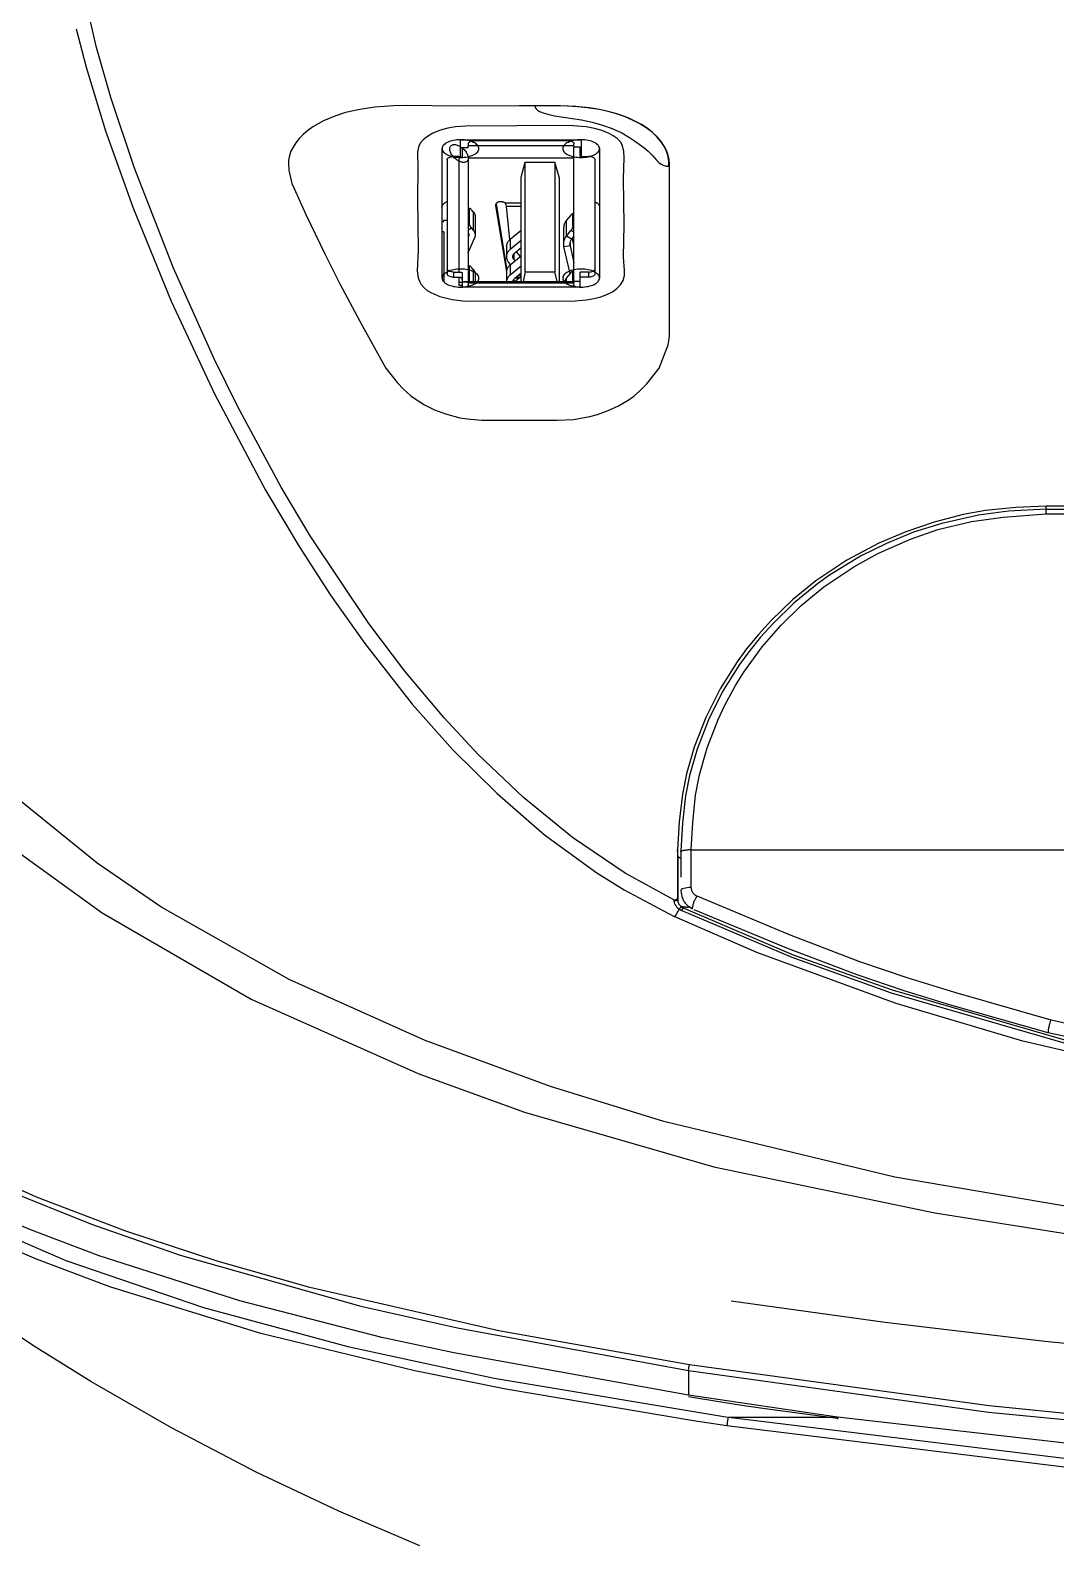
# Model space of a CAD drawing. Header units: inches. Extents: x 5931 to 10048, y 0 to 3185.
# Drawn here: x 7215.865 to 7217.817, y 923.788 to 926.669 of the extents above; entities that cross this region are included whole.
import ezdxf

# ---------------------------------------------------------------- set-up
doc = ezdxf.new("R2010")
doc.units = ezdxf.units.IN
doc.header["$LTSCALE"] = 48
doc.header["$MEASUREMENT"] = 0
doc.linetypes.add('DASHDOT2', pattern=[0.5, 0.25, -0.125, 0, -0.125])
for name, color, linetype in [('A-Eqpm-NIC', 8, 'DASHDOT2'), ('A-Flor-Case-Full Height', 8, 'Continuous'), ('A-Flor-Pattern', 8, 'Continuous')]:
    doc.layers.add(name, color=color, linetype=linetype)

# ---------------------------------------------------------------- blocks, each defined once
blk = doc.blocks.new('Precor_r815')
for p, q in [((4.9146, 23.6366), (4.9144, 23.6034)), ((5.1446, 23.6366), (4.9146, 23.6366)), ((5.1448, 23.6032), (5.1446, 23.6366)), ((4.8796, 23.6191), (4.8796, 23.3627)), ((4.9165, 23.6034), (4.9165, 23.6216)), ((4.9165, 23.6216), (4.9283, 23.6216)), ((4.9283, 23.6246), (4.9283, 23.6286)), ((4.9283, 23.6246), (4.9283, 23.6216)), ((4.9283, 23.6246), (5.1298, 23.6246)), ((4.9283, 23.3565), (4.9283, 23.6216)), ((4.9401, 23.6347), (5.118, 23.6347)), ((5.1298, 23.6286), (5.1298, 23.6246)), ((5.1298, 23.6207), (5.1298, 23.6246)), ((5.1298, 23.6207), (5.1416, 23.6207)), ((5.1416, 23.6207), (5.1416, 23.6025)), ((5.1796, 23.3627), (5.1796, 23.6191)), ((4.8881, 23.3808), (4.8881, 23.5973)), ((4.9165, 23.6034), (4.8999, 23.6034)), ((4.9283, 23.6003), (5.1298, 23.6003)), ((4.9566, 23.5622), (4.9645, 23.5919)), ((4.9645, 23.5919), (4.9645, 23.3754)), ((5.0212, 23.5919), (4.9645, 23.5919)), ((5.029, 23.5622), (5.0212, 23.5919)), ((5.0212, 23.3754), (5.0212, 23.5919)), ((5.1298, 23.6003), (5.1298, 23.356)), ((5.1476, 23.6034), (5.1476, 23.3747)), ((5.1476, 23.6034), (5.1582, 23.6034)), ((5.17, 23.5973), (5.17, 23.3808)), ((4.9566, 23.5622), (4.9566, 23.356)), ((5.029, 23.356), (5.029, 23.5622)), ((5.0595, 23.5115), (5.029, 23.5115)), ((5.0577, 23.5053), (5.029, 23.5053)), ((5.0577, 23.5053), (5.0512, 23.4382)), ((5.0766, 23.5098), (5.0562, 23.3787)), ((5.0566, 23.3754), (5.0771, 23.5065)), ((5.0693, 23.5142), (5.0658, 23.5142)), ((5.0771, 23.5083), (5.0771, 23.5065)), ((5.1203, 23.4941), (5.1235, 23.498)), ((5.1203, 23.4941), (5.1203, 23.4577)), ((5.128, 23.4995), (5.128, 23.4711)), ((5.128, 23.4995), (5.1298, 23.4984)), ((4.9283, 23.4877), (4.9302, 23.4888)), ((4.9302, 23.466), (4.9283, 23.4649)), ((4.9302, 23.466), (4.9302, 23.4888)), ((4.9343, 23.4876), (4.9427, 23.4774)), ((4.9427, 23.4455), (4.9427, 23.4774)), ((5.029, 23.4574), (5.029, 23.488)), ((5.1298, 23.4701), (5.128, 23.4711)), ((5.1767, 23.4777), (5.17, 23.4777)), ((5.1767, 23.4747), (5.1767, 23.4777)), ((5.1796, 23.4747), (5.1767, 23.4747)), ((4.9283, 23.4533), (4.9343, 23.4567)), ((4.9283, 23.446), (4.9328, 23.4399)), ((4.9283, 23.4288), (4.9314, 23.4418)), ((4.9328, 23.4399), (4.9427, 23.4455)), ((4.9427, 23.4455), (4.9343, 23.4567)), ((5.0497, 23.4397), (5.029, 23.4574)), ((5.029, 23.4068), (5.029, 23.4374)), ((5.029, 23.4371), (5.0497, 23.4194)), ((5.0497, 23.4397), (5.0497, 23.4194)), ((5.118, 23.4422), (5.1294, 23.4154)), ((5.1235, 23.4616), (5.1203, 23.4577)), ((5.1235, 23.4616), (5.1298, 23.4578)), ((5.1291, 23.4457), (5.1291, 23.4503)), ((5.1291, 23.4457), (5.1298, 23.4439)), ((5.1767, 23.4544), (5.1796, 23.4544)), ((5.1767, 23.4544), (5.1767, 23.3556)), ((4.9358, 23.4266), (4.9283, 23.3932)), ((4.9356, 23.372), (4.9473, 23.4247)), ((4.9358, 23.4321), (4.9358, 23.4266)), ((4.9358, 23.4266), (4.9473, 23.4247)), ((5.029, 23.4228), (5.0413, 23.4123)), ((5.029, 23.4068), (5.029, 23.4228)), ((5.0497, 23.3891), (5.029, 23.4068)), ((5.0386, 23.4146), (5.0309, 23.4052)), ((5.0427, 23.4109), (5.0427, 23.3993)), ((4.8881, 23.3707), (4.8881, 23.3808)), ((5.029, 23.3663), (5.029, 23.397)), ((5.029, 23.3865), (5.0497, 23.3688)), ((5.0427, 23.3993), (5.0407, 23.3968)), ((5.0491, 23.3895), (5.0523, 23.3935)), ((5.0497, 23.3891), (5.0497, 23.3688)), ((5.1203, 23.38), (5.1235, 23.3839)), ((5.1203, 23.38), (5.1203, 23.356)), ((5.128, 23.3854), (5.128, 23.357)), ((5.128, 23.3854), (5.1298, 23.3843)), ((5.17, 23.3808), (5.17, 23.3707)), ((4.8999, 23.3747), (4.9165, 23.3747)), ((4.8999, 23.3646), (4.8999, 23.3747)), ((4.8999, 23.3646), (4.9165, 23.3646)), ((4.9165, 23.3565), (4.9165, 23.3747)), ((4.9165, 23.3449), (4.9165, 23.3565)), ((4.9283, 23.3565), (4.9165, 23.3565)), ((4.9283, 23.3736), (4.9302, 23.3747)), ((4.9283, 23.3565), (4.9283, 23.3556)), ((4.9283, 23.3556), (4.9283, 23.3535)), ((4.9283, 23.3494), (4.9283, 23.3535)), ((5.1298, 23.3535), (4.9283, 23.3535)), ((4.9283, 23.3494), (4.9283, 23.3449)), ((4.9302, 23.356), (4.9302, 23.3747)), ((4.9343, 23.3735), (4.9427, 23.3633)), ((4.9427, 23.356), (4.9427, 23.3633)), ((4.9604, 23.356), (4.9645, 23.3754)), ((5.0212, 23.3754), (4.9645, 23.3754)), ((5.0212, 23.3754), (5.0252, 23.356)), ((5.029, 23.3722), (5.0413, 23.3617)), ((5.029, 23.3663), (5.029, 23.3722)), ((5.0411, 23.356), (5.029, 23.3663)), ((5.0297, 23.3657), (5.0325, 23.3692)), ((5.0384, 23.3642), (5.0315, 23.3642)), ((5.0386, 23.364), (5.0358, 23.3605)), ((5.0427, 23.3603), (5.0427, 23.356)), ((5.1298, 23.356), (5.128, 23.357)), ((5.1416, 23.3556), (5.1298, 23.3556)), ((5.1298, 23.3535), (5.1298, 23.3556)), ((5.1298, 23.3535), (5.1298, 23.3494)), ((5.1298, 23.3449), (5.1298, 23.3494)), ((5.1416, 23.3738), (5.1416, 23.3556)), ((5.1416, 23.3556), (5.1416, 23.3449)), ((5.1416, 23.3539), (5.1472, 23.3539)), ((5.1416, 23.3482), (5.1416, 23.3487)), ((5.1416, 23.3482), (5.1472, 23.3482)), ((5.1472, 23.3482), (5.1472, 23.3646)), ((5.1582, 23.3747), (5.1476, 23.3747)), ((5.1582, 23.3646), (5.1476, 23.3646)), ((5.1582, 23.3747), (5.1582, 23.3646)), ((4.9146, 23.3449), (5.1446, 23.3449)), ((4.0278, 22.8957), (-4.0278, 22.8957)), ((0, 22.9114), (4.0278, 22.9114)), ((4.0278, 22.9052), (4.0278, 22.9114)), ((4.0278, 22.8957), (4.0278, 22.9052)), ((3.8965, 22.2303), (4.7045, 22.2303)), ((4.6337, 21.1071), (4.4238, 21.1071))]:
    blk.add_line(p, q)
for points in [[(2.2398, 21.3683), (2.7112, 21.39), (3.4167, 21.4464), (3.868, 21.503), (4.3165, 21.5826), (4.7571, 21.6929), (4.9728, 21.7618), (5.2122, 21.8529), (5.4712, 21.9739), (5.716, 22.1179), (5.8375, 22.2042), (6.0224, 22.3603), (6.1883, 22.5316), (6.3674, 22.7653), (6.4857, 22.9624), (6.5808, 23.158), (6.6547, 23.3416), (6.7469, 23.6281), (6.8126, 23.9071)], [(4.738, 22.1316), (4.8304, 22.1843), (4.9313, 22.2553), (5.0247, 22.3345), (5.1111, 22.4197), (5.1761, 22.4921), (5.2506, 22.5842), (5.3194, 22.6786), (5.4312, 22.8524), (5.4865, 22.9487), (5.5701, 23.1094), (5.6144, 23.2026), (5.6918, 23.3821), (5.7662, 23.5806), (5.8113, 23.7201), (5.8385, 23.819), (5.8539, 23.8882)], [(6.9728, 23.8504), (6.9374, 23.7188), (6.8324, 23.4275), (6.6991, 23.1403), (6.6162, 22.9866), (6.496, 22.7908), (6.2988, 22.5292), (6.109, 22.3313), (5.9845, 22.2232), (5.8279, 22.106), (5.5438, 21.9348), (5.2239, 21.787), (5.0226, 21.7113), (4.6615, 21.6033), (4.2401, 21.5117), (3.9874, 21.47), (3.446, 21.4071), (2.9517, 21.3718), (2.2403, 21.3462)], [(5.8775, 23.8564), (5.8587, 23.7804), (5.8214, 23.6545), (5.7695, 23.5034), (5.6963, 23.3169), (5.614, 23.1334), (5.5163, 22.9427), (5.4524, 22.8312), (5.3923, 22.7348), (5.3273, 22.6393), (5.2365, 22.5192), (5.159, 22.4286), (5.075, 22.3419), (4.9842, 22.2606), (4.8846, 22.1852), (4.8328, 22.1515), (4.7374, 22.0988)], [(4.7459, 23.5367), (4.746, 23.5873), (4.747, 23.5983), (4.7481, 23.6035), (4.7513, 23.6138), (4.756, 23.6238), (4.7622, 23.6334), (4.7697, 23.6425), (4.7785, 23.6512), (4.7886, 23.6593), (4.7998, 23.6668), (4.812, 23.6735), (4.8252, 23.6797), (4.8392, 23.6852), (4.8536, 23.6898), (4.8682, 23.6937), (4.8833, 23.697), (4.8988, 23.6995), (4.9245, 23.7022), (4.954, 23.7035), (5.0029, 23.7035)], [(5.0029, 23.7035), (5.0326, 23.7035)], [(5.0326, 23.7035), (5.1516, 23.7032), (5.2465, 23.7042), (5.2724, 23.7036), (5.3082, 23.7009), (5.3367, 23.6967), (5.3637, 23.6903), (5.384, 23.6836), (5.406, 23.674), (5.4263, 23.6621), (5.4359, 23.655), (5.4446, 23.6472), (5.4523, 23.6389), (5.4589, 23.6303), (5.4639, 23.6222), (5.4679, 23.6139), (5.4707, 23.6054), (5.4724, 23.5957), (5.4727, 23.5893), (5.4717, 23.5764), (5.466, 23.5502)], [(4.9401, 23.6347), (4.9378, 23.6346), (4.9356, 23.6343), (4.9335, 23.6337), (4.9317, 23.6329), (4.9303, 23.632), (4.9292, 23.631), (4.9285, 23.6298), (4.9283, 23.6286)], [(5.1298, 23.6286), (5.1296, 23.6298), (5.1289, 23.631), (5.1278, 23.632), (5.1264, 23.6329), (5.1246, 23.6337), (5.1225, 23.6343), (5.1203, 23.6346), (5.118, 23.6347)], [(4.8881, 23.5973), (4.8883, 23.5985), (4.889, 23.5996), (4.8901, 23.6007), (4.8916, 23.6016), (4.8934, 23.6023), (4.8954, 23.6029), (4.8976, 23.6032), (4.8999, 23.6034)], [(5.17, 23.5973), (5.1698, 23.5985), (5.1691, 23.5996), (5.168, 23.6007), (5.1665, 23.6016), (5.1647, 23.6023), (5.1627, 23.6029), (5.1605, 23.6032), (5.1582, 23.6034)], [(5.466, 23.5502), (5.4617, 23.54)], [(4.7659, 23.1844), (4.7486, 23.2308), (4.7468, 23.2426), (4.7463, 23.2484), (4.7461, 23.2514), (4.7461, 23.2528), (4.746, 23.2536), (4.746, 23.2539), (4.746, 23.2543), (4.746, 23.3686), (4.7461, 23.4778), (4.7459, 23.5367)], [(5.4617, 23.54), (5.4511, 23.5151), (5.4393, 23.4886)], [(4.8881, 23.5135), (4.886, 23.5124), (4.885, 23.5119), (4.8843, 23.5114), (4.8834, 23.5108), (4.8826, 23.5101), (4.8819, 23.5094), (4.8813, 23.5086), (4.8808, 23.5079), (4.8803, 23.5071), (4.8801, 23.5067), (4.88, 23.5063), (4.8799, 23.5059), (4.8797, 23.5054), (4.8796, 23.5047)], [(5.0579, 23.5079), (5.0577, 23.5053)], [(5.0579, 23.5079), (5.0581, 23.5085), (5.0581, 23.5088), (5.0582, 23.5092), (5.0583, 23.5095), (5.0584, 23.5097), (5.0585, 23.51), (5.0586, 23.5103), (5.0587, 23.5104), (5.059, 23.5108), (5.0592, 23.5111), (5.0595, 23.5115)], [(5.0658, 23.5142), (5.0651, 23.5141), (5.0644, 23.514), (5.0637, 23.5139), (5.0633, 23.5138), (5.063, 23.5137), (5.0625, 23.5136), (5.0622, 23.5134), (5.0619, 23.5133), (5.0616, 23.5131), (5.0613, 23.513), (5.061, 23.5128), (5.0606, 23.5125), (5.0602, 23.5121), (5.0595, 23.5115)], [(5.1235, 23.498), (5.1244, 23.499), (5.1252, 23.4998), (5.126, 23.5004), (5.1267, 23.5007), (5.1273, 23.5008), (5.1277, 23.5006), (5.1279, 23.5001), (5.128, 23.4995)], [(5.1298, 23.4993), (5.1276, 23.5007)], [(5.1802, 23.5021), (5.1799, 23.5037), (5.1794, 23.5053), (5.1792, 23.506), (5.1788, 23.5068), (5.1785, 23.5076), (5.178, 23.5083), (5.1775, 23.5091), (5.1769, 23.5098), (5.1762, 23.5105), (5.1754, 23.5112), (5.1745, 23.5119), (5.1736, 23.5125), (5.1725, 23.5131), (5.1714, 23.5136), (5.17, 23.5142)], [(4.9307, 23.49), (4.9283, 23.4886)], [(4.9302, 23.4888), (4.9303, 23.4895), (4.9306, 23.4899), (4.9309, 23.4901), (4.9314, 23.4901), (4.932, 23.4898), (4.9327, 23.4893), (4.9335, 23.4885), (4.9343, 23.4876)], [(4.9427, 23.4774), (4.944, 23.4753), (4.9447, 23.4743), (4.9453, 23.4732), (4.9459, 23.4722), (4.9464, 23.4711), (4.9468, 23.47), (4.9471, 23.469), (4.9472, 23.4681), (4.9474, 23.4673), (4.9475, 23.4664), (4.9476, 23.4646), (4.9476, 23.4628)], [(5.1168, 23.4844), (5.1168, 23.448)], [(5.4393, 23.4886), (5.4034, 23.4106), (5.3747, 23.351), (5.3323, 23.2687), (5.2869, 23.1845)], [(4.9328, 23.4399), (4.9337, 23.4384), (4.9345, 23.4368), (4.9349, 23.4361), (4.9352, 23.4353), (4.9355, 23.4345), (4.9357, 23.4337), (4.9359, 23.4329), (4.936, 23.4321), (4.9361, 23.4314), (4.9362, 23.4306), (4.9362, 23.4298), (4.9361, 23.429), (4.936, 23.4282), (4.9358, 23.4266)], [(4.9473, 23.4247), (4.9476, 23.4271), (4.9478, 23.4296), (4.9478, 23.4308), (4.9478, 23.4321), (4.9477, 23.4339), (4.9475, 23.4351), (4.9472, 23.4363), (4.9468, 23.4375), (4.9464, 23.4387), (4.946, 23.4399), (4.9454, 23.441), (4.9448, 23.4421), (4.9441, 23.4433), (4.9427, 23.4455)], [(4.9479, 23.4301), (4.9479, 23.4628)], [(5.0566, 23.4051), (5.0566, 23.4253)], [(4.8999, 23.3747), (4.8976, 23.3748), (4.8954, 23.3752), (4.8934, 23.3757), (4.8916, 23.3765), (4.8901, 23.3774), (4.889, 23.3785), (4.8883, 23.3796), (4.8881, 23.3808)], [(5.1235, 23.3839), (5.1244, 23.3849), (5.1252, 23.3857), (5.126, 23.3863), (5.1267, 23.3866), (5.1273, 23.3867), (5.1277, 23.3865), (5.1279, 23.386), (5.128, 23.3854)], [(5.1298, 23.3852), (5.1276, 23.3866)], [(5.1582, 23.3747), (5.1605, 23.3748), (5.1627, 23.3752), (5.1647, 23.3757), (5.1665, 23.3765), (5.168, 23.3774), (5.1691, 23.3785), (5.1698, 23.3796), (5.17, 23.3808)], [(4.8881, 23.3707), (4.8883, 23.3695), (4.889, 23.3683), (4.8901, 23.3673), (4.8916, 23.3664), (4.8934, 23.3656), (4.8954, 23.365), (4.8976, 23.3647), (4.8999, 23.3646)], [(4.9307, 23.3759), (4.9283, 23.3745)], [(5.1384, 23.356), (4.9283, 23.356)], [(4.9302, 23.3747), (4.9303, 23.3754), (4.9306, 23.3758), (4.9309, 23.376), (4.9314, 23.3759), (4.932, 23.3757), (4.9327, 23.3751), (4.9335, 23.3744), (4.9343, 23.3735)], [(4.9427, 23.3633), (4.9466, 23.356)], [(5.0566, 23.356), (5.0566, 23.3747)], [(5.1168, 23.3703), (5.1168, 23.356)], [(5.128, 23.357), (5.1279, 23.3561), (5.1279, 23.356)], [(5.1582, 23.3646), (5.1605, 23.3647), (5.1627, 23.365), (5.1647, 23.3656), (5.1665, 23.3664), (5.168, 23.3673), (5.1691, 23.3683), (5.1698, 23.3695), (5.17, 23.3707)], [(4.7082, 21.2111), (5.0718, 21.2781), (5.4318, 21.3641), (5.6087, 21.4162), (5.7829, 21.4755), (5.9533, 21.5428), (6.1409, 21.6307), (6.3413, 21.7441), (6.4876, 21.8427), (6.583, 21.9155), (6.7613, 22.0714), (6.9217, 22.2349), (7.0396, 22.3702), (7.1881, 22.5632), (7.2804, 22.701), (7.4025, 22.9118), (7.5067, 23.126), (7.5256, 23.1885)], [(7.5288, 23.1758), (7.4823, 23.0565), (7.4421, 22.9708), (7.3131, 22.734), (7.1936, 22.5505), (7.1118, 22.4402), (6.9752, 22.2749), (6.8201, 22.11), (6.647, 21.9512), (6.4567, 21.8049), (6.3268, 21.7208), (6.1731, 21.635), (6.013, 21.5579), (5.8482, 21.4893), (5.6792, 21.4284), (5.3344, 21.3271), (5.1504, 21.284), (4.7098, 21.1999)], [(5.2869, 23.1845), (5.2656, 23.1559), (5.2536, 23.1425), (5.2396, 23.1297), (5.2314, 23.1234), (5.2134, 23.1119), (5.194, 23.102), (5.1733, 23.0938), (5.1461, 23.0863), (5.132, 23.0838), (5.104, 23.0816), (4.9606, 23.0811), (4.9293, 23.083), (4.8977, 23.0885), (4.8835, 23.0925), (4.8629, 23.1002), (4.8433, 23.1097), (4.8249, 23.1209), (4.8144, 23.1287), (4.8031, 23.1388), (4.7896, 23.1533), (4.7659, 23.1844)], [(4.7006, 21.1003), (5.0581, 21.1629), (5.2316, 21.199), (5.5254, 21.2732), (5.8131, 21.3656), (5.9534, 21.4201), (6.0903, 21.4808), (6.2351, 21.5549), (6.3855, 21.6446), (6.5454, 21.7564), (6.6783, 21.8642), (6.7912, 21.9678), (6.8949, 22.0728), (7.0753, 22.2788), (7.1786, 22.4143), (7.2655, 22.5425), (7.3689, 22.7158), (7.4318, 22.8345), (7.5045, 23.0019)], [(4.0278, 22.9052), (-4.0278, 22.9052)], [(4.0278, 22.9114), (4.0859, 22.9083), (4.1435, 22.9022), (4.1861, 22.8943), (4.2417, 22.8794), (4.2953, 22.8605), (4.3469, 22.8377), (4.4079, 22.804), (4.4669, 22.7631), (4.5114, 22.7256), (4.5524, 22.6848), (4.5765, 22.6572), (4.599, 22.6285), (4.6171, 22.6028), (4.6495, 22.5491), (4.6768, 22.4927), (4.6988, 22.434), (4.7135, 22.3811), (4.7214, 22.3406), (4.7275, 22.2858), (4.7306, 22.2304)], [(4.0278, 22.9051), (4.0999, 22.9014), (4.157, 22.8934), (4.2268, 22.8771), (4.2806, 22.8593), (4.3323, 22.8375), (4.3818, 22.8119), (4.4407, 22.7744), (4.464, 22.757), (4.5081, 22.7197), (4.5487, 22.679), (4.5726, 22.6516), (4.5949, 22.6229), (4.6128, 22.5974), (4.6448, 22.5441), (4.6717, 22.4881), (4.6933, 22.4298), (4.7078, 22.3775), (4.7155, 22.3375), (4.7215, 22.2833), (4.7244, 22.2287)], [(4.7045, 22.2304), (4.7019, 22.2848), (4.6964, 22.3387), (4.6887, 22.3793), (4.6741, 22.4323), (4.6534, 22.4884), (4.6412, 22.5157), (4.6203, 22.556), (4.6045, 22.5823), (4.5693, 22.6328), (4.534, 22.6749), (4.4951, 22.7142), (4.4517, 22.7511), (4.3949, 22.7909), (4.3487, 22.8174), (4.2866, 22.8459), (4.2342, 22.8646), (4.17, 22.881), (4.1096, 22.8896), (4.0278, 22.8957)], [(4.7098, 21.151), (5.1575, 21.2348), (5.2944, 21.2653), (5.5657, 21.3378), (5.8336, 21.4265), (5.9662, 21.4786), (6.096, 21.5364), (6.2636, 21.623), (6.4237, 21.7203), (6.5385, 21.8002), (6.6316, 21.8726), (6.7716, 21.9951), (6.8977, 22.1194), (7.0126, 22.2446), (7.1192, 22.3727), (7.2242, 22.5146), (7.3083, 22.6442)], [(4.7045, 22.2304), (4.7081, 22.2305), (4.7098, 22.2304), (4.7115, 22.2303), (4.714, 22.2301), (4.7155, 22.2299), (4.717, 22.2296), (4.7183, 22.2293), (4.7196, 22.229), (4.7212, 22.2285), (4.7223, 22.228), (4.7238, 22.2274), (4.7241, 22.2272), (4.7242, 22.2272), (4.7243, 22.2273), (4.7244, 22.2274), (4.7245, 22.2278), (4.7244, 22.2287)], [(4.7045, 22.2303), (4.7045, 22.2304)], [(4.7045, 22.1562), (4.7045, 22.2303)], [(4.7244, 22.2287), (4.7244, 22.1766)], [(4.7299, 22.2185), (4.7301, 22.2235), (4.7306, 22.2303)], [(4.7306, 22.2303), (4.7306, 22.2304)], [(4.7306, 22.2303), (4.7306, 22.1358)], [(5.2224, 20.8525), (5.3769, 20.9209), (5.5344, 20.9983), (5.6959, 21.0862), (5.8495, 21.178), (5.9539, 21.2452), (6.0966, 21.3438), (6.2684, 21.4731), (6.3735, 21.5584), (6.5632, 21.7254), (6.7825, 21.942), (6.9307, 22.1044), (7.0444, 22.243)], [(4.7244, 22.2139), (4.7254, 22.2141), (4.726, 22.2144), (4.7265, 22.2146), (4.727, 22.2149), (4.7275, 22.2152), (4.7279, 22.2155), (4.7282, 22.2158), (4.7285, 22.2161), (4.7288, 22.2164), (4.729, 22.2167), (4.7292, 22.217), (4.7294, 22.2173), (4.7295, 22.2176), (4.7296, 22.2179), (4.7299, 22.2185)], [(4.7299, 22.2185), (4.7299, 22.1285)], [(4.0185, 21.8937), (4.2021, 21.948), (4.2931, 21.9773), (4.3832, 22.0091), (4.5171, 22.0623), (4.6934, 22.1387)], [(4.6934, 22.1387), (4.6945, 22.1392), (4.6957, 22.1399), (4.6964, 22.1404), (4.6972, 22.141), (4.6979, 22.1416), (4.6985, 22.1422), (4.6998, 22.1435), (4.7004, 22.1443), (4.701, 22.145), (4.7015, 22.1458), (4.702, 22.1466), (4.7024, 22.1474), (4.7028, 22.1482), (4.7031, 22.1491), (4.7034, 22.1499), (4.7037, 22.1508), (4.704, 22.1526), (4.7043, 22.1544), (4.7045, 22.1562)], [(4.7244, 22.1493), (4.724, 22.1456), (4.7235, 22.142), (4.7227, 22.1384), (4.7222, 22.1367), (4.7216, 22.1349), (4.7209, 22.1332), (4.7201, 22.1316), (4.7193, 22.1299), (4.7183, 22.1284), (4.7172, 22.1268), (4.7161, 22.1253), (4.7149, 22.1239), (4.7124, 22.1212), (4.711, 22.12), (4.7096, 22.1188), (4.7081, 22.1177), (4.7066, 22.1167), (4.7043, 22.1152), (4.7021, 22.1141)], [(4.7045, 22.1562), (4.7085, 22.1561), (4.7124, 22.1557), (4.7159, 22.155), (4.719, 22.1542), (4.7215, 22.1531), (4.7232, 22.1519), (4.7243, 22.1506), (4.7244, 22.1493)], [(0, 21.56), (1.1599, 21.5667), (1.6716, 21.5788), (2.3, 21.6087), (2.9796, 21.6699), (3.3175, 21.7155), (3.6532, 21.775), (3.9851, 21.8517), (4.3208, 21.9526), (4.5097, 22.0224), (4.7195, 22.115)], [(4.7227, 22.1103), (4.5128, 22.0178), (4.3231, 21.9474), (3.9869, 21.8464), (3.6545, 21.7696), (3.3186, 21.71), (2.9803, 21.6644), (2.3005, 21.6032), (1.6718, 21.5732), (1.16, 21.5611), (0, 21.5545)], [(4.0237, 21.8681), (4.2074, 21.9222), (4.2984, 21.9513), (4.3885, 21.983), (4.5225, 22.0359), (4.6989, 22.1119)], [(4.7046, 22.1152), (4.7078, 22.1175)], [(4.7099, 22.1167), (4.7099, 22.1198)], [(4.7195, 22.115), (4.7202, 22.1154), (4.7204, 22.1155), (4.7208, 22.1158), (4.7212, 22.116), (4.7217, 22.1163), (4.7225, 22.1169), (4.7233, 22.1175)], [(4.7275, 22.1132), (4.7265, 22.1125), (4.7254, 22.1118), (4.7249, 22.1115), (4.7243, 22.1112), (4.7235, 22.1107), (4.7227, 22.1103)], [(4.7233, 22.1175), (4.7244, 22.1186), (4.7254, 22.1196), (4.7264, 22.1208), (4.7269, 22.1214), (4.7274, 22.1222), (4.7281, 22.1233), (4.7286, 22.1245), (4.7291, 22.1257), (4.7295, 22.1268), (4.7298, 22.1279), (4.73, 22.1289), (4.7302, 22.1299), (4.7304, 22.131), (4.7305, 22.1327), (4.7306, 22.134)], [(4.7275, 22.1132), (4.7269, 22.114), (4.7263, 22.1147), (4.7255, 22.1156), (4.7248, 22.1164), (4.7242, 22.117), (4.7239, 22.1172), (4.7237, 22.1174), (4.7235, 22.1175), (4.7234, 22.1175)], [(4.7379, 22.1303), (4.7377, 22.129), (4.7374, 22.1273), (4.7372, 22.1264), (4.7369, 22.1255), (4.7365, 22.1245), (4.7361, 22.1234), (4.7354, 22.122), (4.735, 22.1214), (4.7343, 22.1202), (4.7334, 22.119), (4.7325, 22.1179), (4.7313, 22.1165), (4.73, 22.1152), (4.7286, 22.114), (4.7275, 22.1132)], [(4.7374, 22.0988), (4.7371, 22.0984), (4.7363, 22.0987), (4.7352, 22.0998), (4.7339, 22.1016), (4.7324, 22.104), (4.7307, 22.1069), (4.7291, 22.11), (4.7275, 22.1132)], [(4.7304, 22.1323), (4.7306, 22.134)], [(4.7306, 22.1358), (4.7307, 22.1349), (4.7308, 22.1345), (4.7309, 22.1341), (4.731, 22.1339), (4.7312, 22.1335), (4.7314, 22.1332), (4.7317, 22.1328), (4.732, 22.1325), (4.7323, 22.1322), (4.7327, 22.132), (4.7329, 22.1318), (4.7333, 22.1316), (4.7337, 22.1314), (4.7342, 22.1313), (4.7346, 22.1311), (4.7351, 22.1311), (4.7355, 22.1311), (4.7359, 22.1311), (4.7363, 22.1311), (4.7365, 22.1312), (4.737, 22.1313), (4.738, 22.1316)], [(4.7306, 22.134), (4.7306, 22.135), (4.7306, 22.1358)], [(4.738, 22.1316), (4.7379, 22.131), (4.7379, 22.1308), (4.7379, 22.1303)], [(0, 21.5379), (1.375, 21.5485), (1.9698, 21.5682), (2.5638, 21.6058), (2.9034, 21.6387), (3.281, 21.6873), (3.7414, 21.7706), (4.0721, 21.852), (4.3141, 21.9265), (4.5797, 22.0273), (4.7374, 22.0988)], [(0, 21.5908), (0.8118, 21.5929), (1.6234, 21.6075), (2.0289, 21.624), (2.4848, 21.6531), (2.9167, 21.694), (3.3419, 21.7511), (3.6339, 21.8033), (4.0185, 21.8937)], [(4.0237, 21.869), (3.569, 21.7654), (3.2235, 21.7084), (2.9897, 21.6781), (2.5192, 21.6316), (1.8274, 21.5912), (1.2189, 21.5747), (0, 21.567)], [(6.3052, 21.6235), (6.1502, 21.5312), (5.8974, 21.4174), (5.6347, 21.3247), (5.3597, 21.2475), (5.0805, 21.1848), (4.635, 21.1071)], [(4.6283, 21.3378), (4.335, 21.2952), (4.0303, 21.258), (3.8402, 21.238), (3.6142, 21.2166)], [(0, 20.9588), (1.2599, 20.9671), (2.4118, 20.9988), (2.9871, 21.028), (3.5616, 21.0701), (4.1363, 21.1295), (4.7082, 21.2111)], [(4.7098, 21.1999), (4.1376, 21.1175), (3.5625, 21.0583), (2.9878, 21.0157), (2.4123, 20.9861), (1.2601, 20.9538), (0, 20.9452)], [(4.7098, 21.1999), (4.7092, 21.2047), (4.7082, 21.2111)], [(4.7098, 21.1999), (4.7098, 21.151)], [(4.4256, 21.1073), (4.7098, 21.151)], [(4.449, 21.108), (4.5499, 21.1217), (4.6002, 21.1292), (4.6523, 21.1376), (4.7099, 21.1478)], [(0, 20.903), (1.1095, 20.9092), (2.2547, 20.9364), (2.8269, 20.9623), (3.3988, 20.9993), (3.8897, 21.0439), (4.4256, 21.1073)], [(4.6337, 21.1071), (3.9413, 21.0193), (3.6335, 20.9889), (3.1157, 20.9509), (2.0771, 20.9036), (1.0387, 20.8823), (0, 20.8775)], [(4.4256, 21.1046), (4.449, 21.108)], [(4.4256, 21.1073), (4.4258, 21.1053), (4.4259, 21.1044), (4.4259, 21.1039), (4.4259, 21.1034), (4.4259, 21.1031), (4.4258, 21.1032)], [(4.6339, 21.1071), (4.6338, 21.1071), (4.6337, 21.1071)], [(4.635, 21.1071), (4.6344, 21.107)], [(4.6344, 21.107), (4.6354, 21.1007), (4.6361, 21.0958), (4.6364, 21.0934), (4.6366, 21.0914), (4.6367, 21.0901)], [(4.6367, 21.0901), (4.7006, 21.1003)], [(0, 20.8598), (1.0387, 20.8647), (2.0774, 20.8862), (3.1157, 20.9336), (3.6345, 20.9718), (3.9429, 21.0022), (4.6367, 21.0901)]]:
    blk.add_lwpolyline(points)
for points in [[(4.9975, 23.6949), (4.9937, 23.6926), (4.985, 23.689), (4.9755, 23.6863), (4.9654, 23.6842), (4.9137, 23.6759), (4.8933, 23.6714), (4.8738, 23.6658), (4.8555, 23.659), (4.8373, 23.6503), (4.8221, 23.641), (4.8127, 23.6345), (4.7948, 23.621), (4.7866, 23.6139), (4.7791, 23.6064), (4.77, 23.5954), (4.7663, 23.5915), (4.7617, 23.588), (4.7584, 23.5863), (4.7527, 23.5842), (4.7493, 23.584), (4.7484, 23.5845), (4.7474, 23.5864), (4.7472, 23.5921), (4.7481, 23.5991), (4.7495, 23.606), (4.7512, 23.6117), (4.7558, 23.6223), (4.7621, 23.6325), (4.77, 23.6423), (4.7794, 23.6515), (4.7904, 23.6603), (4.8028, 23.6683), (4.8164, 23.6756), (4.8309, 23.682), (4.8465, 23.6876), (4.8629, 23.6924), (4.8801, 23.6963), (4.9028, 23.7), (4.9215, 23.702), (4.9404, 23.7032), (4.9568, 23.7036), (5.0029, 23.7035), (5.0023, 23.7004), (5.0004, 23.6975)], [(4.8902, 23.3221), (4.8773, 23.3257), (4.8656, 23.3303), (4.8551, 23.3358), (4.8464, 23.3422), (4.8395, 23.3495), (4.8347, 23.3577), (4.8321, 23.3677), (4.8318, 23.378), (4.8335, 23.4041), (4.8327, 23.468), (4.8335, 23.5592), (4.8326, 23.6011), (4.8333, 23.6141), (4.8361, 23.6259), (4.8392, 23.6315), (4.8458, 23.639), (4.8533, 23.6446), (4.8623, 23.6496), (4.8769, 23.6556), (4.8891, 23.6591), (4.9047, 23.6621), (4.9379, 23.6646), (5.1351, 23.6637), (5.1539, 23.6622), (5.1691, 23.6595), (5.1827, 23.6555), (5.1972, 23.6495), (5.2096, 23.642), (5.2158, 23.6366), (5.2208, 23.6306), (5.224, 23.6247), (5.2266, 23.6127), (5.226, 23.5797), (5.2266, 23.52), (5.2253, 23.4183), (5.2272, 23.3769), (5.2255, 23.3634), (5.2231, 23.3564), (5.2194, 23.3497), (5.214, 23.3433), (5.2081, 23.3384), (5.2009, 23.3339), (5.1841, 23.3265), (5.1608, 23.3204), (5.1404, 23.3178), (5.1258, 23.3171), (5.0255, 23.3174), (4.9329, 23.3172), (4.9041, 23.3195)]]:
    blk.add_lwpolyline(points, close=True)
for centre, radius, start, end in [((5.1475, 23.583), 0.0204, 89.9493, 106.7959), ((5.0699, 23.507), 0.00721, 356.2568, 94.8773), ((5.132, 23.4843), 0.0153, 140.0458, 179.5878), ((4.9496, 23.469), 0.0196, 188.6996, 218.6976), ((5.1091, 23.4742), 0.0192, 318.7604, 350.7532), ((5.0377, 23.425), 0.0189, 0.9431, 50.6031), ((5.1317, 23.448), 0.0149, 139.7079, 202.8404), ((5.1346, 23.448), 0.00596, 142.4573, 202.877), ((5.0356, 23.4051), 0.00913, 320.226, 51.4168), ((5.0383, 23.4051), 0.0183, 320.2282, 51.4171), ((5.1239, 23.413), 0.0059, 0.0783, 23.1397), ((5.0377, 23.3744), 0.0189, 0.9431, 50.6031), ((5.132, 23.3702), 0.0153, 140.0461, 179.5875), ((4.9342, 23.3506), 0.00603, 191.2708, 250.3882), ((5.0352, 23.3542), 0.00967, 10.4817, 50.3008), ((5.0377, 23.3542), 0.019, 5.5031, 50.6725), ((5.1241, 23.3504), 0.0058, 288.2871, 350.0625), ((5.1475, 23.3543), 0.0204, 89.9518, 106.7934), ((5.1472, 23.3591), 0.00553, 85.9599, 175.2902), ((4.6517, 22.1101), 0.0506, 4.5602, 34.396), ((4.7111, 22.1601), 0.0434, 268.3631, 288.318), ((4.7145, 22.1082), 0.00843, 14.4323, 53.9497), ((4.7355, 22.1347), 0.00503, 187.8373, 297.55), ((3.9265, 21.8612), 0.0976, 4.5792, 19.4032)]:
    blk.add_arc(centre, radius, start, end)
for centre, major_axis, ratio in [((4.9146, 23.6191), (-0.035, 0), 0.500258), ((5.1446, 23.6191), (-0.035, 0), 0.500258), ((5.1476, 23.6094), (-0.0154, -0.0154), 0.566633), ((4.9146, 23.3627), (-0.035, 0), 0.507616), ((5.1446, 23.3627), (-0.035, 0), 0.507616)]:
    blk.add_ellipse(centre, major_axis=major_axis, ratio=ratio)
blk = doc.blocks.new('floor pattern 1st floor')
at = {"layer": 'A-Flor-Pattern'}
h = blk.add_hatch(dxfattribs=at)
h.set_pattern_fill('WOODS_BOARD_WIDE', color=256, scale=3, pattern_type=2)
h.set_pattern_definition([(0, (2343, 1229.155), (0, 6), []), (90, (2343, 1229.155), (-12, 12), [6, -42]), (90, (2367, 1235.155), (-12, 12), [6, -42])])
edge = h.paths.add_edge_path(flags=16)
edge.add_line((2149.545, 1020.6322), (2161.545, 1020.6322))
edge.add_ellipse((2161.545, 1015.6322), major_axis=(-3.5355, -3.5355), ratio=1, start_angle=135, end_angle=225, ccw=False)
edge.add_line((2166.545, 1015.6322), (2166.545, 984.6322))
edge.add_ellipse((2161.545, 984.6322), major_axis=(3.5355, -3.5355), ratio=1, start_angle=315, end_angle=405, ccw=False)
edge.add_line((2161.545, 979.6322), (2156.545, 979.6322))
edge.add_line((2156.545, 979.6322), (2156.545, 955.6322))
edge.add_line((2156.545, 955.6322), (2147.545, 955.6322))
edge.add_line((2147.545, 955.6322), (2126.545, 955.6322))
edge.add_line((2126.545, 955.6322), (2126.545, 995.431))
edge.add_line((2126.545, 995.431), (2126.545, 1010.6322))
edge.add_line((2126.545, 1010.6322), (2144.545, 1010.6322))
edge.add_line((2144.545, 1010.6322), (2144.545, 1015.6322))
edge.add_ellipse((2148.7432, 1016.4341), major_axis=(3.1948, 3.1948), ratio=0.85373, start_angle=38.5071, end_angle=141.4929, ccw=False)
edge = h.paths.add_edge_path(flags=16)
edge.add_ellipse((2192.3469, 952.4341), major_axis=(-3.1924, 3.1924), ratio=0.855373, start_angle=218.4535, end_angle=321.5465, ccw=False)
edge.add_line((2196.545, 951.6322), (2196.5315, 920.2652))
edge.add_ellipse((2191.545, 920.6322), major_axis=(-3.5355, -3.5355), ratio=1, start_angle=45, end_angle=130.7903, ccw=False)
edge.add_line((2191.545, 915.6322), (2186.7141, 915.6322))
edge.add_line((2186.7141, 915.6322), (2186.545, 891.6322))
edge.add_line((2186.545, 891.6322), (2177.545, 891.6322))
edge.add_line((2177.545, 891.6322), (2156.545, 891.6322))
edge.add_line((2156.545, 891.6322), (2156.545, 931.431))
edge.add_line((2156.545, 931.431), (2156.545, 946.6322))
edge.add_line((2156.545, 946.6322), (2174.545, 946.6322))
edge.add_line((2174.545, 946.6322), (2174.545, 951.6322))
edge.add_ellipse((2179.545, 951.6322), major_axis=(3.5355, -3.5355), ratio=1, start_angle=135, end_angle=225, ccw=False)
edge.add_line((2179.545, 956.6322), (2191.545, 956.6322))
edge = h.paths.add_edge_path(flags=16)
edge.add_ellipse((2066.3997, 1141.2807), major_axis=(0, 0.0156), ratio=1, start_angle=270, end_angle=337.7307)
edge.add_line((2066.4056, 1141.2951), (2066.4056, 1141.2867))
edge.add_line((2066.4056, 1141.2867), (2066.4056, 1140.7527))
edge.add_line((2066.4056, 1140.7527), (2066.3997, 1140.7527))
edge.add_line((2066.3997, 1140.7527), (2066.3997, 1140.7072))
edge.add_line((2066.3997, 1140.7072), (2049.1278, 1140.7072))
edge.add_line((2049.1278, 1140.7072), (2045.1001, 1140.7072))
edge.add_line((2045.1001, 1140.7072), (2032.7596, 1140.7072))
edge.add_line((2032.7596, 1140.7072), (2030.3778, 1140.7072))
edge.add_line((2030.3778, 1140.7072), (2028.0028, 1140.7072))
edge.add_line((2028.0028, 1140.7072), (2028.0028, 1140.7527))
edge.add_line((2028.0028, 1140.7527), (2027.9969, 1140.7527))
edge.add_line((2027.9969, 1140.7527), (2027.9969, 1141.2867))
edge.add_line((2027.9969, 1141.2867), (2027.9969, 1141.2951))
edge.add_ellipse((2028.0028, 1141.2807), major_axis=(0, 0.0156), ratio=1, start_angle=22.2693, end_angle=90)
edge.add_line((2027.9872, 1141.2807), (2027.9872, 1140.7072))
edge.add_line((2027.9872, 1140.7072), (2027.9513, 1140.7072))
edge.add_line((2027.9513, 1140.7072), (2027.9513, 1141.2807))
edge.add_line((2027.9513, 1141.2807), (2027.9513, 1141.2867))
edge.add_ellipse((2027.9968, 1141.2867), major_axis=(0.0455, 0), ratio=1, start_angle=90, end_angle=180, ccw=False)
edge.add_line((2027.9968, 1141.3322), (2027.9969, 1141.3322))
edge.add_line((2027.9969, 1141.3322), (2028.0028, 1141.3322))
edge.add_line((2028.0028, 1141.3322), (2033.8793, 1141.3322))
edge.add_line((2033.8793, 1141.3322), (2033.8793, 1141.9057))
edge.add_ellipse((2033.9308, 1141.9057), major_axis=(0.0515, 0), ratio=1, start_angle=90, end_angle=180, ccw=False)
edge.add_line((2033.9308, 1141.9572), (2036.1293, 1141.9572))
edge.add_line((2036.1293, 1141.9572), (2036.1293, 1145.9295))
edge.add_ellipse((2037.8793, 1152.7072), major_axis=(7, 0), ratio=1, start_angle=180, end_angle=255.52249, ccw=False)
edge.add_ellipse((2037.8793, 1152.7072), major_axis=(7, 0), ratio=1, start_angle=0, end_angle=180, ccw=False)
edge.add_ellipse((2037.8793, 1152.7072), major_axis=(7, 0), ratio=1, start_angle=284.47751, end_angle=360, ccw=False)
edge.add_line((2039.6293, 1145.9295), (2039.6293, 1141.9572))
edge.add_line((2039.6293, 1141.9572), (2041.8278, 1141.9572))
edge.add_ellipse((2041.8278, 1141.9057), major_axis=(0.0515, 0), ratio=1, start_angle=360, end_angle=450, ccw=False)
edge.add_line((2041.8793, 1141.9057), (2041.8793, 1141.3322))
edge.add_line((2041.8793, 1141.3322), (2052.5763, 1141.3322))
edge.add_line((2052.5763, 1141.3322), (2052.5763, 1141.9057))
edge.add_ellipse((2052.6278, 1141.9057), major_axis=(0.0515, 0), ratio=1, start_angle=90, end_angle=180, ccw=False)
edge.add_line((2052.6278, 1141.9572), (2054.8263, 1141.9572))
edge.add_line((2054.8263, 1141.9572), (2054.8263, 1145.9295))
edge.add_ellipse((2056.5763, 1152.7072), major_axis=(7, 0), ratio=1, start_angle=180, end_angle=255.52249, ccw=False)
edge.add_ellipse((2056.5763, 1152.7072), major_axis=(7, 0), ratio=1, start_angle=0, end_angle=180, ccw=False)
edge.add_ellipse((2056.5763, 1152.7072), major_axis=(7, 0), ratio=1, start_angle=284.47751, end_angle=360, ccw=False)
edge.add_line((2058.3263, 1145.9295), (2058.3263, 1141.9572))
edge.add_line((2058.3263, 1141.9572), (2060.5248, 1141.9572))
edge.add_ellipse((2060.5248, 1141.9057), major_axis=(0.0515, 0), ratio=1, start_angle=360, end_angle=450, ccw=False)
edge.add_line((2060.5763, 1141.9057), (2060.5763, 1141.3322))
edge.add_line((2060.5763, 1141.3322), (2066.3997, 1141.3322))
edge.add_line((2066.3997, 1141.3322), (2066.4056, 1141.3322))
edge.add_line((2066.4056, 1141.3322), (2066.4057, 1141.3322))
edge.add_ellipse((2066.4057, 1141.2867), major_axis=(0.0455, 0), ratio=1, start_angle=360, end_angle=450, ccw=False)
edge.add_line((2066.4513, 1141.2867), (2066.4513, 1141.2807))
edge.add_line((2066.4513, 1141.2807), (2066.4513, 1140.7072))
edge.add_line((2066.4513, 1140.7072), (2066.4154, 1140.7072))
edge.add_line((2066.4154, 1140.7072), (2066.4154, 1141.2807))
edge = h.paths.add_edge_path(flags=16)
edge.add_ellipse((2444.8292, 1074.381), major_axis=(-118.2279, -0.0387), ratio=0.67080297, start_angle=0, end_angle=360)
h.paths.add_polyline_path([(2248.8, 1035.4972), (2231.2, 1035.4972), (2231.2, 1051.0172), (2248.8, 1051.0172)], flags=16)
h.paths.add_polyline_path([(2082.295, 971.0822), (2080.545, 971.0822), (2080.545, 1020.6322), (2082.295, 1020.6322)], flags=16)
h.paths.add_polyline_path([(2176.17, 1088.7072), (2128.17, 1088.7072), (2128.17, 1056.7072), (2176.17, 1056.7072)], flags=16)
h.paths.add_polyline_path([(2082.795, 1013.3525), (2084.545, 1013.3525), (2084.545, 889.6322), (2082.795, 889.6322)], flags=16)
h.paths.add_polyline_path([(2647.161, 890.6322), (2647.911, 890.6322), (2647.911, 885.0072), (2647.161, 885.0072)], flags=17)
h.paths.add_polyline_path([(2904.9508, 1517.4972), (2903.2, 1517.4972), (2903.2, 1603.9407), (2838.3795, 1603.9407), (2838.3795, 1227.955), (2473.75, 1227.955), (2473.75, 1224.7937), (2343.75, 1224.7937), (2343.75, 1227.955), (2248.295, 1227.955), (2248.295, 1213.6322), (2077.625, 1213.6322), (2077.625, 1355.1322), (2019.625, 1355.1322), (2019.625, 1232.0072), (2025.81, 1232.0072), (2025.81, 1213.6322), (2006.19, 1213.6322), (2006.19, 1226.7572), (1903.615, 1226.7572), (1903.615, 1213.6322), (1889.75, 1213.6322), (1889.75, 1212.8822), (1884.25, 1212.8822), (1884.25, 1252.7572), (1889.75, 1252.7572), (1889.75, 1252.0072), (1902, 1252.0072), (1902, 1420.0072), (1885.75, 1420.0072), (1885.75, 1438.0072), (1751.625, 1438.0072), (1751.625, 1252.7572), (1758.31, 1252.7572), (1758.31, 1212.8822), (1756.81, 1212.8822), (1756.81, 1173.2572), (1347.75, 1173.2572), (1347.75, 1179.2572), (1414.74, 1179.2572), (1414.74, 1233.5072), (1410.74, 1233.5072), (1410.74, 1240.2491), (1356.74, 1240.2491), (1356.74, 1233.5072), (1269.125, 1233.5072), (1269.125, 1173.2572), (980.455, 1173.2572), (980.455, 1209.2072), (835.81, 1209.2072), (835.81, 1173.2572), (707.3769, 1173.2572), (707.3769, 1113.2572), (1275.75, 1113.2572), (1275.75, 1101.2572), (1347.75, 1101.2572), (1347.75, 1113.2572), (1800.625, 1113.2572), (1800.625, 1077.2572), (1858.625, 1077.2572), (1858.625, 1113.2572), (1885.75, 1113.2572), (1885.75, 1158.4572), (2017.2013, 1158.4572), (2017.2013, 1140.7072), (2077.2013, 1140.7072), (2077.2013, 1158.4572), (2176.17, 1158.4572), (2176.17, 1129.5822), (2082.0763, 1129.5822), (2082.0763, 1127.4572), (2027.085, 1127.4572), (2027.085, 1061.4572), (2086.795, 1061.4572), (2086.795, 1056.5822), (2024.71, 1056.5822), (2024.71, 987.1322), (2072.795, 987.1322), (2072.795, 1017.7275), (2080.045, 1017.7275), (2080.045, 890.6322), (2059.8097, 890.6322), (2059.8097, 885.0074), (2386.0006, 885.0072), (2386.0183, 985.8914), (2427.0059, 985.8914), (2427.0059, 986.5101), (2501.0306, 986.5101), (2501.0306, 985.8914), (2542.0183, 985.8914), (2542.0183, 885.0072), (2647.161, 885.0072), (2647.161, 1054.5072), (2790.9145, 1054.5072), (2790.9145, 1108.5072), (2664.9294, 1108.5072), (2664.9294, 1114.5072), (2881.955, 1114.5072), (2881.955, 1158.6276), (2917.955, 1158.6276), (2917.955, 1114.5072), (2978.205, 1114.5072), (2978.205, 1227.955), (2920.8649, 1227.955), (2920.865, 1226.455), (2902.77, 1226.4529), (2902.77, 1231.7029), (2891.52, 1231.7029), (2891.52, 1397.6448), (2882.27, 1397.6448), (2882.27, 1453.0572), (2891.5194, 1453.056), (2902.77, 1453.056), (2902.77, 1457.9972), (2921.23, 1457.9972), (2921.23, 1455.9322), (2978.205, 1455.9322), (2978.205, 1516.5323), (2962.2, 1516.5323), (2962.2, 1517.4972)])
h = blk.add_hatch(dxfattribs=at)
h.set_pattern_fill('NET', color=256, scale=144)
h.set_pattern_definition([(0, (3055.871, 1522.532), (0, 18), []), (90, (3055.871, 1522.532), (-18, 1e-15), [])])
h.paths.add_polyline_path([(1124.625, 1107.2572), (1124.625, 1053.9672), (1130.31, 1053.9672), (1130.31, 1032.5472), (1124.625, 1032.5472), (1124.625, 894.1322), (1128.5, 894.1322), (1128.5006, 893.1322), (1559.51, 893.1322), (1559.51, 893.8393), (1559.51, 895.5573), (1559.385, 1107.2572), (1353.75, 1107.2572), (1353.75, 1095.2572), (1269.75, 1095.2572), (1269.75, 1107.2572)])

msp = doc.modelspace()

# ---------------------------------------------------------------- block references
at = {"layer": 'A-Eqpm-NIC', "xscale": -0.9981457892836261, "yscale": 0.9613000631475188}
msp.add_blockref('Precor_r815', (7221.8187, 903.7386), dxfattribs=at)
at = {"layer": 'A-Flor-Case-Full Height'}
msp.add_blockref('floor pattern 1st floor', (6000, 0), dxfattribs=at)

doc.saveas('drawing.dxf')
